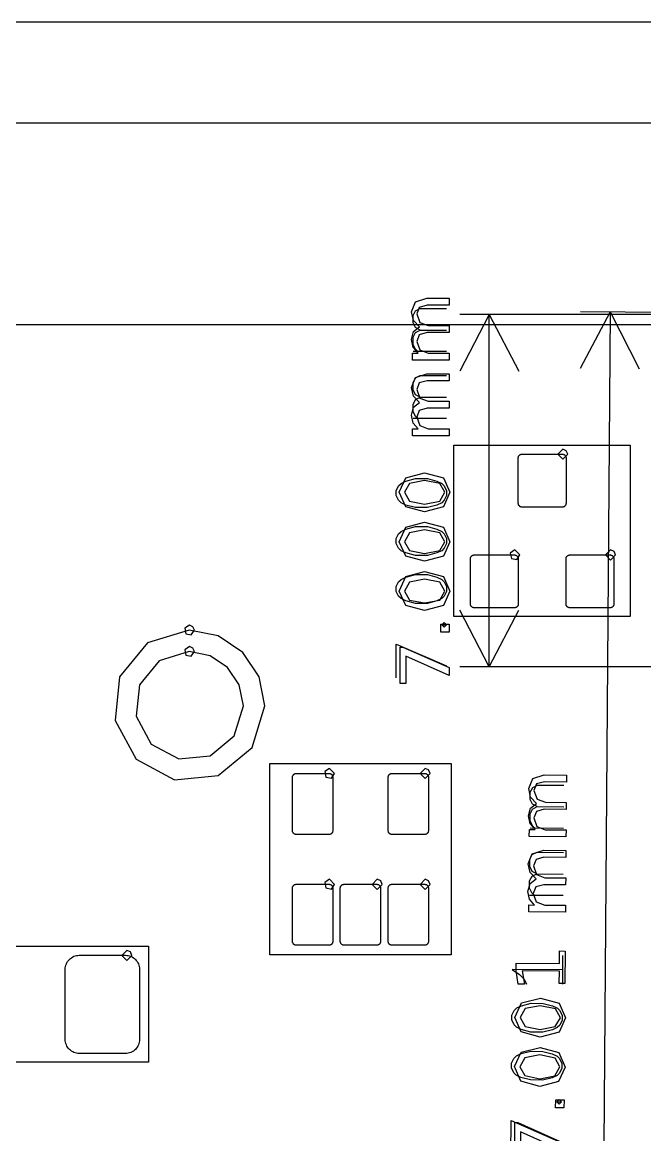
# Model space of a CAD drawing. Extents: x 114 to 258, y 8 to 198.
# Drawn here: x 150.02 to 162.39, y 171.72 to 193.81 of the extents above; entities that cross this region are included whole.
import ezdxf

# ---------------------------------------------------------------- set-up
doc = ezdxf.new("R2010")
doc.units = 0

msp = doc.modelspace()

# ---------------------------------------------------------------- linework, layer by layer
at = {"layer": 'Layer 1', "color": 7}
for points in [[(168.04894, 193.80942), (114.54892, 193.80942)], [(113.54816, 191.81044), (256.54762, 191.81044)], [(157.910757, 187.761508), (157.791616, 187.885747), (157.753204, 188.055922), (157.833282, 188.259226), (158.059845, 188.330757), (158.499948, 188.330757), (158.499948, 188.191456), (158.063751, 188.191456), (157.908151, 188.148538), (157.857371, 188.01752), (157.91922, 187.847347), (158.087841, 187.784848), (158.499948, 187.784848), (158.499948, 187.645549), (158.063751, 187.645549), (157.908151, 187.602628), (157.857371, 187.470104), (157.91987, 187.301438), (158.087841, 187.238941), (158.499948, 187.238941), (158.499948, 187.09964), (157.770782, 187.09964), (157.770782, 187.238941), (157.884064, 187.238941), (157.785105, 187.352639), (157.753204, 187.510012), (157.793569, 187.665879), (157.910757, 187.761508), (157.910757, 187.761508)], [(157.92704, 187.69818), (157.83306, 187.74644), (157.7848, 187.84042), (157.7848, 187.9852), (157.83306, 188.07918), (157.92704, 188.12744), (158.45028, 188.12744)], [(168.9989, 188.00806), (158.7119, 188.00806)], [(159.29864, 188.00806), (158.7119, 186.88284)], [(159.29864, 181.00782), (159.29864, 188.00806)], [(159.29864, 188.00806), (159.88538, 186.88284)], [(161.69894, 188.05632), (161.10458, 186.93364)], [(168.1988, 188.00806), (161.1122, 188.0614)], [(161.69894, 188.05632), (161.49828, 161.05612)], [(161.69894, 188.05632), (162.27806, 186.92602)], [(136.54786, 187.80994), (237.54842, 187.80994)], [(157.87878, 187.26892), (157.83306, 187.31718), (157.7848, 187.4137), (157.7848, 187.55594), (157.83306, 187.64992), (157.92704, 187.69818), (158.45028, 187.69818)], [(158.45028, 187.26892), (157.7848, 187.26892)], [(157.910757, 186.259316), (157.791616, 186.383558), (157.753204, 186.55373), (157.833282, 186.757034), (158.059845, 186.828568), (158.499948, 186.828568), (158.499948, 186.689267), (158.063751, 186.689267), (157.908151, 186.646346), (157.857371, 186.515328), (157.91922, 186.345156), (158.087841, 186.282659), (158.499948, 186.282659), (158.499948, 186.143358), (158.063751, 186.143358), (157.908151, 186.100437), (157.857371, 185.967912), (157.91987, 185.799246), (158.087841, 185.736749), (158.499948, 185.736749), (158.499948, 185.597448), (157.770782, 185.597448), (157.770782, 185.736749), (157.884064, 185.736749), (157.785105, 185.85045), (157.753204, 186.007821), (157.793569, 186.163688), (157.910757, 186.259316), (157.910757, 186.259316)], [(157.92704, 186.36468), (157.83306, 186.41294), (157.7848, 186.50946), (157.7848, 186.6517), (157.83306, 186.74568), (157.92704, 186.79394), (158.45028, 186.79394)], [(157.87878, 185.93796), (157.83306, 185.98368), (157.7848, 186.0802), (157.7848, 186.22244), (157.83306, 186.31896), (157.92704, 186.36468), (158.45028, 186.36468)], [(158.45028, 185.93796), (157.7848, 185.93796)], [(158.5976, 182.00858), (158.5976, 185.40964)], [(158.5976, 185.40964), (162.09772, 185.40964)], [(162.09772, 185.40964), (162.09772, 182.00858)], [(159.87522, 185.1658), (159.87776, 185.17342)], [(159.87522, 185.15818), (159.87522, 185.1658)], [(159.87522, 184.25648), (159.87522, 185.15818)], [(159.87776, 185.1785), (159.8803, 185.18612)], [(159.87776, 185.17342), (159.87776, 185.1785)], [(159.8803, 185.18612), (159.88284, 185.19374)], [(159.88284, 185.19374), (159.88792, 185.19882)], [(159.88792, 185.19882), (159.893, 185.2039)], [(159.893, 185.2039), (159.89808, 185.21152)], [(159.89808, 185.21152), (159.90316, 185.2166)], [(159.90316, 185.2166), (159.90824, 185.21914)], [(159.90824, 185.21914), (159.91586, 185.22422)], [(159.91586, 185.22422), (159.92094, 185.22676)], [(159.92094, 185.22676), (159.92856, 185.2293)], [(159.92856, 185.2293), (159.93618, 185.23184)], [(159.93618, 185.23184), (159.9438, 185.23184)], [(159.9438, 185.23184), (159.94888, 185.23184)], [(159.94888, 185.23184), (160.74898, 185.23184)], [(160.758632, 185.330875), (160.658632, 185.230875), (160.758632, 185.130875), (160.858632, 185.230875), (160.829343, 185.301586), (160.758632, 185.330875), (160.758632, 185.330875)], [(160.74898, 185.23184), (160.7566, 185.23184)], [(160.7566, 185.23184), (160.76422, 185.23184)], [(160.76422, 185.23184), (160.77184, 185.2293)], [(160.77184, 185.2293), (160.77946, 185.22676)], [(160.77946, 185.22676), (160.78454, 185.22422)], [(160.78454, 185.22422), (160.79216, 185.21914)], [(160.79216, 185.21914), (160.79724, 185.2166)], [(160.79724, 185.2166), (160.80232, 185.21152)], [(160.80232, 185.21152), (160.8074, 185.2039)], [(160.8074, 185.2039), (160.81248, 185.19882)], [(160.81248, 185.19882), (160.81502, 185.19374)], [(160.81502, 185.19374), (160.8201, 185.18612)], [(160.8201, 185.18612), (160.82264, 185.1785)], [(160.82264, 185.1785), (160.82264, 185.17342)], [(160.82264, 185.17342), (160.82518, 185.1658)], [(160.82518, 185.1658), (160.82518, 185.15818)], [(160.82518, 185.15818), (160.82518, 184.25648)], [(157.45206, 184.41396), (157.45206, 184.50794), (157.49778, 184.60446), (157.54604, 184.65018), (157.64256, 184.69844), (157.83306, 184.7467), (158.06928, 184.7467), (158.25978, 184.69844), (158.3563, 184.65018), (158.40456, 184.60446), (158.45028, 184.50794), (158.45028, 184.41396), (158.40456, 184.31744), (158.3563, 184.26918), (158.25978, 184.22346), (158.06928, 184.1752), (157.83306, 184.1752), (157.64256, 184.22346), (157.54604, 184.26918), (157.49778, 184.31744), (157.45206, 184.41396)], [(157.510366, 184.476264), (157.639923, 184.764656), (158.014922, 184.8648), (158.389923, 184.764656), (158.518828, 184.476264), (158.389923, 184.187121), (158.014922, 184.087728), (157.639923, 184.187121), (157.510366, 184.476264), (157.510366, 184.476264)], [(157.614532, 184.476264), (157.714793, 184.299315), (158.014922, 184.240583), (158.315054, 184.299315), (158.414662, 184.476264), (158.315054, 184.653213), (158.014922, 184.7127), (157.714793, 184.653213), (157.614532, 184.476264), (157.614532, 184.476264)], [(159.87522, 184.2514), (159.87522, 184.25648)], [(159.87776, 184.24378), (159.87522, 184.2514)], [(159.87776, 184.23616), (159.87776, 184.24378)], [(160.82518, 184.2514), (160.82264, 184.24378)], [(160.82264, 184.24378), (160.82264, 184.23616)], [(160.82518, 184.25648), (160.82518, 184.2514)], [(159.8803, 184.22854), (159.87776, 184.23616)], [(159.88284, 184.22092), (159.8803, 184.22854)], [(159.88792, 184.21584), (159.88284, 184.22092)], [(159.893, 184.21076), (159.88792, 184.21584)], [(159.89808, 184.20568), (159.893, 184.21076)], [(159.90316, 184.2006), (159.89808, 184.20568)], [(159.90824, 184.19552), (159.90316, 184.2006)], [(159.91586, 184.19044), (159.90824, 184.19552)], [(159.92094, 184.1879), (159.91586, 184.19044)], [(159.92856, 184.18536), (159.92094, 184.1879)], [(159.93618, 184.18282), (159.92856, 184.18536)], [(159.9438, 184.18282), (159.93618, 184.18282)], [(159.94888, 184.18282), (159.9438, 184.18282)], [(160.74898, 184.18282), (159.94888, 184.18282)], [(160.7566, 184.18282), (160.74898, 184.18282)], [(160.76422, 184.18282), (160.7566, 184.18282)], [(160.77184, 184.18536), (160.76422, 184.18282)], [(160.77946, 184.1879), (160.77184, 184.18536)], [(160.78454, 184.19044), (160.77946, 184.1879)], [(160.79216, 184.19552), (160.78454, 184.19044)], [(160.79724, 184.2006), (160.79216, 184.19552)], [(160.80232, 184.20568), (160.79724, 184.2006)], [(160.8074, 184.21076), (160.80232, 184.20568)], [(160.81248, 184.21584), (160.8074, 184.21076)], [(160.81502, 184.22092), (160.81248, 184.21584)], [(160.8201, 184.22854), (160.81502, 184.22092)], [(160.82264, 184.23616), (160.8201, 184.22854)], [(157.510366, 183.495133), (157.639923, 183.783525), (158.014922, 183.88367), (158.389923, 183.783525), (158.518828, 183.495133), (158.389923, 183.20599), (158.014922, 183.106597), (157.639923, 183.20599), (157.510366, 183.495133), (157.510366, 183.495133)], [(157.45206, 183.46146), (157.45206, 183.55544), (157.49778, 183.65196), (157.54604, 183.69768), (157.64256, 183.74594), (157.83306, 183.7942), (158.06928, 183.7942), (158.25978, 183.74594), (158.3563, 183.69768), (158.40456, 183.65196), (158.45028, 183.55544), (158.45028, 183.46146), (158.40456, 183.36494), (158.3563, 183.31668), (158.25978, 183.27096), (158.06928, 183.2227), (157.83306, 183.2227), (157.64256, 183.27096), (157.54604, 183.31668), (157.49778, 183.36494), (157.45206, 183.46146)], [(157.614532, 183.495133), (157.714793, 183.318184), (158.014922, 183.259452), (158.315054, 183.318184), (158.414662, 183.495133), (158.315054, 183.672083), (158.014922, 183.731569), (157.714793, 183.672083), (157.614532, 183.495133), (157.614532, 183.495133)], [(158.92526, 183.16428), (158.9278, 183.1719)], [(158.92526, 183.15666), (158.92526, 183.16428)], [(158.92526, 182.2575), (158.92526, 183.15666)], [(158.9278, 183.17952), (158.93034, 183.18714)], [(158.9278, 183.1719), (158.9278, 183.17952)], [(158.93034, 183.18714), (158.93288, 183.19222)], [(158.93288, 183.19222), (158.93796, 183.19984)], [(158.93796, 183.19984), (158.94304, 183.20492)], [(158.94304, 183.20492), (158.94812, 183.21)], [(158.94812, 183.21), (158.9532, 183.21508)], [(158.9532, 183.21508), (158.95828, 183.22016)], [(158.95828, 183.22016), (158.9659, 183.2227)], [(158.9659, 183.2227), (158.97098, 183.22778)], [(158.97098, 183.22778), (158.9786, 183.23032)], [(158.9786, 183.23032), (158.98622, 183.23032)], [(158.98622, 183.23032), (158.99384, 183.23286)], [(158.99384, 183.23286), (158.99892, 183.23286)], [(158.99892, 183.23286), (159.79902, 183.23286)], [(159.808672, 183.330828), (159.716284, 183.269096), (159.737961, 183.160117), (159.84694, 183.13844), (159.908672, 183.230828), (159.808672, 183.330828), (159.808672, 183.330828)], [(159.79902, 183.23286), (159.80664, 183.23286)], [(159.80664, 183.23286), (159.81426, 183.23032)], [(159.81426, 183.23032), (159.82188, 183.23032)], [(159.82188, 183.23032), (159.8295, 183.22778)], [(159.8295, 183.22778), (159.83458, 183.2227)], [(159.83458, 183.2227), (159.8422, 183.22016)], [(159.8422, 183.22016), (159.84728, 183.21508)], [(159.84728, 183.21508), (159.85236, 183.21)], [(159.85236, 183.21), (159.85744, 183.20492)], [(159.85744, 183.20492), (159.86252, 183.19984)], [(159.86252, 183.19984), (159.86506, 183.19222)], [(159.86506, 183.19222), (159.87014, 183.18714)], [(159.87014, 183.18714), (159.87268, 183.17952)], [(159.87268, 183.17952), (159.87268, 183.1719)], [(159.87268, 183.1719), (159.87522, 183.16428)], [(159.87522, 183.16428), (159.87522, 183.15666)], [(159.87522, 183.15666), (159.87522, 182.2575)], [(160.82518, 183.16428), (160.82772, 183.1719)], [(160.82518, 183.15666), (160.82518, 183.16428)], [(160.82518, 182.2575), (160.82518, 183.15666)], [(160.82772, 183.17952), (160.83026, 183.18714)], [(160.82772, 183.1719), (160.82772, 183.17952)], [(160.83026, 183.18714), (160.8328, 183.19222)], [(160.8328, 183.19222), (160.83788, 183.19984)], [(160.83788, 183.19984), (160.84296, 183.20492)], [(160.84296, 183.20492), (160.84804, 183.21)], [(160.84804, 183.21), (160.85312, 183.21508)], [(160.85312, 183.21508), (160.8582, 183.22016)], [(160.8582, 183.22016), (160.86582, 183.2227)], [(160.86582, 183.2227), (160.8709, 183.22778)], [(160.8709, 183.22778), (160.87852, 183.23032)], [(160.87852, 183.23032), (160.88614, 183.23032)], [(160.88614, 183.23032), (160.89376, 183.23286)], [(160.89376, 183.23286), (160.90138, 183.23286)], [(160.90138, 183.23286), (161.69894, 183.23286)], [(161.708592, 183.330828), (161.608592, 183.230828), (161.708592, 183.130828), (161.808592, 183.230828), (161.779303, 183.301539), (161.708592, 183.330828), (161.708592, 183.330828)], [(161.69894, 183.23286), (161.70656, 183.23286)], [(161.70656, 183.23286), (161.71418, 183.23032)], [(161.71418, 183.23032), (161.7218, 183.23032)], [(161.7218, 183.23032), (161.72942, 183.22778)], [(161.72942, 183.22778), (161.7345, 183.2227)], [(161.7345, 183.2227), (161.74212, 183.22016)], [(161.74212, 183.22016), (161.7472, 183.21508)], [(161.7472, 183.21508), (161.75228, 183.21)], [(161.75228, 183.21), (161.75736, 183.20492)], [(161.75736, 183.20492), (161.76244, 183.19984)], [(161.76244, 183.19984), (161.76752, 183.19222)], [(161.76752, 183.19222), (161.77006, 183.18714)], [(161.77006, 183.18714), (161.7726, 183.17952)], [(161.7726, 183.17952), (161.7726, 183.1719)], [(161.7726, 183.1719), (161.77514, 183.16428)], [(161.77514, 183.16428), (161.77514, 183.15666)], [(161.77514, 183.15666), (161.77514, 182.2575)], [(157.45206, 182.50896), (157.45206, 182.60294), (157.49778, 182.69946), (157.54604, 182.74518), (157.64256, 182.79344), (157.83306, 182.8417), (158.06928, 182.8417), (158.25978, 182.79344), (158.3563, 182.74518), (158.40456, 182.69946), (158.45028, 182.60294), (158.45028, 182.50896), (158.40456, 182.41244), (158.3563, 182.36418), (158.25978, 182.31846), (158.06928, 182.2702), (157.83306, 182.2702), (157.64256, 182.31846), (157.54604, 182.36418), (157.49778, 182.41244), (157.45206, 182.50896)], [(157.510366, 182.514003), (157.639923, 182.802394), (158.014922, 182.902541), (158.389923, 182.802394), (158.518828, 182.514003), (158.389923, 182.224859), (158.014922, 182.125466), (157.639923, 182.224859), (157.510366, 182.514003), (157.510366, 182.514003)], [(157.614532, 182.514003), (157.714793, 182.337053), (158.014922, 182.278321), (158.315054, 182.337053), (158.414662, 182.514003), (158.315054, 182.690954), (158.014922, 182.750438), (157.714793, 182.690954), (157.614532, 182.514003), (157.614532, 182.514003)], [(158.92526, 182.24988), (158.92526, 182.2575)], [(158.9278, 182.24226), (158.92526, 182.24988)], [(159.87522, 182.24988), (159.87268, 182.24226)], [(159.87522, 182.2575), (159.87522, 182.24988)], [(160.82518, 182.24988), (160.82518, 182.2575)], [(160.82772, 182.24226), (160.82518, 182.24988)], [(161.77514, 182.24988), (161.7726, 182.24226)], [(161.77514, 182.2575), (161.77514, 182.24988)], [(159.29864, 181.00782), (158.7119, 182.13558)], [(158.9278, 182.23464), (158.9278, 182.24226)], [(158.93034, 182.22956), (158.9278, 182.23464)], [(158.93288, 182.22194), (158.93034, 182.22956)], [(158.93796, 182.21686), (158.93288, 182.22194)], [(158.94304, 182.20924), (158.93796, 182.21686)], [(158.94812, 182.20416), (158.94304, 182.20924)], [(158.9532, 182.19908), (158.94812, 182.20416)], [(158.95828, 182.194), (158.9532, 182.19908)], [(158.9659, 182.19146), (158.95828, 182.194)], [(158.97098, 182.18892), (158.9659, 182.19146)], [(158.9786, 182.18638), (158.97098, 182.18892)], [(158.98622, 182.18384), (158.9786, 182.18638)], [(158.99384, 182.18384), (158.98622, 182.18384)], [(158.99892, 182.1813), (158.99384, 182.18384)], [(159.79902, 182.1813), (158.99892, 182.1813)], [(159.29864, 181.00782), (159.88538, 182.13558)], [(159.80664, 182.18384), (159.79902, 182.1813)], [(159.81426, 182.18384), (159.80664, 182.18384)], [(159.82188, 182.18638), (159.81426, 182.18384)], [(159.8295, 182.18892), (159.82188, 182.18638)], [(159.83458, 182.19146), (159.8295, 182.18892)], [(159.8422, 182.194), (159.83458, 182.19146)], [(159.84728, 182.19908), (159.8422, 182.194)], [(159.85236, 182.20416), (159.84728, 182.19908)], [(159.85744, 182.20924), (159.85236, 182.20416)], [(159.86252, 182.21686), (159.85744, 182.20924)], [(159.86506, 182.22194), (159.86252, 182.21686)], [(159.87014, 182.22956), (159.86506, 182.22194)], [(159.87268, 182.23464), (159.87014, 182.22956)], [(159.87268, 182.24226), (159.87268, 182.23464)], [(160.82772, 182.23464), (160.82772, 182.24226)], [(160.83026, 182.22956), (160.82772, 182.23464)], [(160.8328, 182.22194), (160.83026, 182.22956)], [(160.83788, 182.21686), (160.8328, 182.22194)], [(160.84296, 182.20924), (160.83788, 182.21686)], [(160.84804, 182.20416), (160.84296, 182.20924)], [(160.85312, 182.19908), (160.84804, 182.20416)], [(160.8582, 182.194), (160.85312, 182.19908)], [(160.86582, 182.19146), (160.8582, 182.194)], [(160.8709, 182.18892), (160.86582, 182.19146)], [(160.87852, 182.18638), (160.8709, 182.18892)], [(160.88614, 182.18384), (160.87852, 182.18638)], [(160.89376, 182.18384), (160.88614, 182.18384)], [(160.90138, 182.1813), (160.89376, 182.18384)], [(161.69894, 182.1813), (160.90138, 182.1813)], [(161.70656, 182.18384), (161.69894, 182.1813)], [(161.71418, 182.18384), (161.70656, 182.18384)], [(161.7218, 182.18638), (161.71418, 182.18384)], [(161.72942, 182.18892), (161.7218, 182.18638)], [(161.7345, 182.19146), (161.72942, 182.18892)], [(161.74212, 182.194), (161.7345, 182.19146)], [(161.7472, 182.19908), (161.74212, 182.194)], [(161.75228, 182.20416), (161.7472, 182.19908)], [(161.75736, 182.20924), (161.75228, 182.20416)], [(161.76244, 182.21686), (161.75736, 182.20924)], [(161.76752, 182.22194), (161.76244, 182.21686)], [(161.77006, 182.22956), (161.76752, 182.22194)], [(161.7726, 182.23464), (161.77006, 182.22956)], [(161.7726, 182.24226), (161.7726, 182.23464)], [(153.341324, 181.836292), (153.248936, 181.77456), (153.270613, 181.665581), (153.379592, 181.643904), (153.441324, 181.736292), (153.412035, 181.807003), (153.341324, 181.836292), (153.341324, 181.836292)], [(158.334584, 181.698528), (158.334584, 181.857407), (158.499948, 181.857407), (158.499948, 181.698528), (158.334584, 181.698528)], [(158.3563, 181.84094), (158.40456, 181.8892), (158.45028, 181.84094), (158.40456, 181.79522), (158.3563, 181.84094), (158.45028, 181.84094)], [(162.09772, 182.00858), (158.5976, 182.00858)], [(153.3398, 181.7368), (152.50668, 181.48534)], [(153.91384, 181.6225), (153.3398, 181.7368)], [(154.40152, 181.29738), (153.91384, 181.6225)], [(152.50668, 181.48534), (151.9555, 180.81224)], [(153.341324, 181.41135), (153.248936, 181.349618), (153.270613, 181.240639), (153.379592, 181.218962), (153.441324, 181.31135), (153.412035, 181.382061), (153.341324, 181.41135), (153.341324, 181.41135)], [(157.45206, 180.79446), (157.45206, 181.45994), (158.45028, 181.03322)], [(157.527944, 180.678997), (157.527944, 181.401856), (157.583934, 181.401856), (158.499948, 180.993741), (158.499948, 180.834862), (157.638621, 181.218882), (157.638621, 180.678997), (157.527944, 180.678997)], [(153.3398, 181.31262), (152.7429, 181.13228)], [(153.75128, 181.23134), (153.3398, 181.31262)], [(154.09926, 180.99766), (153.75128, 181.23134)], [(154.72664, 180.81224), (154.40152, 181.29738)], [(152.7429, 181.13228), (152.34666, 180.64968)], [(154.33294, 180.64968), (154.09926, 180.99766)], [(168.9989, 181.00782), (158.7119, 181.00782)], [(151.9555, 180.81224), (151.86914, 179.9461)], [(154.84094, 180.2382), (154.72664, 180.81224)], [(152.34666, 180.64968), (152.2857, 180.02738)], [(154.41422, 180.2382), (154.33294, 180.64968)], [(154.23388, 179.6413), (154.41422, 180.2382)], [(154.58694, 179.40508), (154.84094, 180.2382)], [(151.86914, 179.9461), (152.28062, 179.17648)], [(152.2857, 180.02738), (152.58034, 179.4762)], [(153.75128, 179.24506), (154.23388, 179.6413)], [(152.58034, 179.4762), (153.13152, 179.1841)], [(153.91384, 178.85136), (154.58694, 179.40508)], [(152.28062, 179.17648), (153.0477, 178.76754)], [(153.13152, 179.1841), (153.75128, 179.24506)], [(154.93746, 175.29028), (154.93746, 179.09012)], [(154.93746, 179.09012), (158.53918, 179.09012)], [(156.12364, 178.990984), (156.031252, 178.929252), (156.052929, 178.820273), (156.161908, 178.798596), (156.22364, 178.890984), (156.12364, 178.990984), (156.12364, 178.990984)], [(158.02356, 178.990984), (157.92356, 178.890984), (158.02356, 178.790984), (158.12356, 178.890984), (158.094271, 178.961695), (158.02356, 178.990984), (158.02356, 178.990984)], [(158.53918, 179.09012), (158.53918, 175.29028)], [(153.0477, 178.76754), (153.91384, 178.85136)], [(155.38958, 178.82596), (155.39212, 178.83104)], [(155.38958, 178.81834), (155.38958, 178.82596)], [(155.38958, 177.75662), (155.38958, 178.81834)], [(155.39212, 178.83866), (155.39466, 178.84628)], [(155.39212, 178.83104), (155.39212, 178.83866)], [(155.39466, 178.84628), (155.39974, 178.8539)], [(155.39974, 178.8539), (155.40228, 178.85898)], [(155.40228, 178.85898), (155.40736, 178.86406)], [(155.40736, 178.86406), (155.41244, 178.87168)], [(155.41244, 178.87168), (155.41752, 178.87676)], [(155.41752, 178.87676), (155.4226, 178.8793)], [(155.4226, 178.8793), (155.43022, 178.88438)], [(155.43022, 178.88438), (155.4353, 178.88692)], [(155.4353, 178.88692), (155.44292, 178.88946)], [(155.44292, 178.88946), (155.45054, 178.892)], [(155.45054, 178.892), (155.45816, 178.892)], [(155.45816, 178.892), (155.46578, 178.892)], [(155.46578, 178.892), (156.11602, 178.892)], [(156.11602, 178.892), (156.12364, 178.892)], [(156.12364, 178.892), (156.12872, 178.892)], [(156.12872, 178.892), (156.13634, 178.88946)], [(156.13634, 178.88946), (156.14396, 178.88692)], [(156.14396, 178.88692), (156.15158, 178.88438)], [(156.15158, 178.88438), (156.15666, 178.8793)], [(156.15666, 178.8793), (156.16174, 178.87676)], [(156.16174, 178.87676), (156.16936, 178.87168)], [(156.16936, 178.87168), (156.1719, 178.86406)], [(156.1719, 178.86406), (156.17698, 178.85898)], [(156.17698, 178.85898), (156.18206, 178.8539)], [(156.18206, 178.8539), (156.1846, 178.84628)], [(156.1846, 178.84628), (156.18714, 178.83866)], [(156.18714, 178.83866), (156.18968, 178.83104)], [(156.18968, 178.83104), (156.18968, 178.82596)], [(156.18968, 178.82596), (156.18968, 178.81834)], [(156.18968, 178.81834), (156.18968, 177.75662)], [(157.2895, 178.82596), (157.29204, 178.83104)], [(157.2895, 178.81834), (157.2895, 178.82596)], [(157.2895, 177.75662), (157.2895, 178.81834)], [(157.29204, 178.83104), (157.29458, 178.83866)], [(157.29458, 178.84628), (157.29966, 178.8539)], [(157.29458, 178.83866), (157.29458, 178.84628)], [(157.29966, 178.8539), (157.3022, 178.85898)], [(157.3022, 178.85898), (157.30728, 178.86406)], [(157.30728, 178.86406), (157.31236, 178.87168)], [(157.31236, 178.87168), (157.31744, 178.87676)], [(157.31744, 178.87676), (157.32252, 178.8793)], [(157.32252, 178.8793), (157.33014, 178.88438)], [(157.33014, 178.88438), (157.33522, 178.88692)], [(157.33522, 178.88692), (157.34284, 178.88946)], [(157.34284, 178.88946), (157.35046, 178.892)], [(157.35046, 178.892), (157.35808, 178.892)], [(157.35808, 178.892), (157.3657, 178.892)], [(157.3657, 178.892), (158.01594, 178.892)], [(158.01594, 178.892), (158.02356, 178.892)], [(158.02356, 178.892), (158.02864, 178.892)], [(158.02864, 178.892), (158.03626, 178.88946)], [(158.03626, 178.88946), (158.04388, 178.88692)], [(158.04388, 178.88692), (158.0515, 178.88438)], [(158.0515, 178.88438), (158.05658, 178.8793)], [(158.05658, 178.8793), (158.06166, 178.87676)], [(158.06166, 178.87676), (158.06928, 178.87168)], [(158.06928, 178.87168), (158.07436, 178.86406)], [(158.07436, 178.86406), (158.0769, 178.85898)], [(158.0769, 178.85898), (158.08198, 178.8539)], [(158.08198, 178.8539), (158.08452, 178.84628)], [(158.08452, 178.84628), (158.08706, 178.83866)], [(158.08706, 178.83866), (158.0896, 178.83104)], [(158.0896, 178.83104), (158.0896, 178.82596)], [(158.0896, 178.82596), (158.0896, 178.81834)], [(158.0896, 178.81834), (158.0896, 177.75662)], [(160.23912, 178.29846), (160.120899, 178.42318), (160.083744, 178.593081), (160.165321, 178.795131), (160.392406, 178.864751), (160.832497, 178.861491), (160.831469, 178.722646), (160.395284, 178.725877), (160.239371, 178.684249), (160.187625, 178.554032), (160.248216, 178.383958), (160.416368, 178.320415), (160.828467, 178.317362), (160.827438, 178.178514), (160.391254, 178.181745), (160.235341, 178.140118), (160.183584, 178.008402), (160.244836, 177.839821), (160.412338, 177.776285), (160.824436, 177.773233), (160.823408, 177.634385), (160.094262, 177.639786), (160.095291, 177.778634), (160.208569, 177.777795), (160.110453, 177.891857), (160.079713, 178.048952), (160.121229, 178.204012), (160.23912, 178.29846), (160.23912, 178.29846)], [(160.25368, 178.23414), (160.1597, 178.2824), (160.11398, 178.37638), (160.11398, 178.52116), (160.16224, 178.61514), (160.25876, 178.66086), (160.782, 178.65832)], [(160.20288, 177.80488), (160.15716, 177.85314), (160.1089, 177.94966), (160.11144, 178.0919), (160.1597, 178.18588), (160.25368, 178.23414), (160.77946, 178.22906)], [(155.38958, 177.749), (155.38958, 177.75662)], [(155.39212, 177.74392), (155.38958, 177.749)], [(155.39212, 177.7363), (155.39212, 177.74392)], [(155.39466, 177.72868), (155.39212, 177.7363)], [(155.39974, 177.72106), (155.39466, 177.72868)], [(155.40228, 177.71598), (155.39974, 177.72106)], [(155.40736, 177.7109), (155.40228, 177.71598)], [(155.41244, 177.70328), (155.40736, 177.7109)], [(155.41752, 177.70074), (155.41244, 177.70328)], [(155.4226, 177.69566), (155.41752, 177.70074)], [(155.43022, 177.69058), (155.4226, 177.69566)], [(155.4353, 177.68804), (155.43022, 177.69058)], [(155.44292, 177.6855), (155.4353, 177.68804)], [(155.45054, 177.68296), (155.44292, 177.6855)], [(155.45816, 177.68296), (155.45054, 177.68296)], [(155.46578, 177.68296), (155.45816, 177.68296)], [(156.11602, 177.68296), (155.46578, 177.68296)], [(156.12364, 177.68296), (156.11602, 177.68296)], [(156.12872, 177.68296), (156.12364, 177.68296)], [(156.13634, 177.6855), (156.12872, 177.68296)], [(156.14396, 177.68804), (156.13634, 177.6855)], [(156.15158, 177.69058), (156.14396, 177.68804)], [(156.15666, 177.69566), (156.15158, 177.69058)], [(156.16174, 177.70074), (156.15666, 177.69566)], [(156.16936, 177.70328), (156.16174, 177.70074)], [(156.1719, 177.7109), (156.16936, 177.70328)], [(156.17698, 177.71598), (156.1719, 177.7109)], [(156.18206, 177.72106), (156.17698, 177.71598)], [(156.1846, 177.72868), (156.18206, 177.72106)], [(156.18714, 177.7363), (156.1846, 177.72868)], [(156.18968, 177.74392), (156.18714, 177.7363)], [(156.18968, 177.75662), (156.18968, 177.749)], [(156.18968, 177.749), (156.18968, 177.74392)], [(157.2895, 177.749), (157.2895, 177.75662)], [(157.29204, 177.74392), (157.2895, 177.749)], [(157.29458, 177.7363), (157.29204, 177.74392)], [(157.29458, 177.72868), (157.29458, 177.7363)], [(157.29966, 177.72106), (157.29458, 177.72868)], [(157.3022, 177.71598), (157.29966, 177.72106)], [(157.30728, 177.7109), (157.3022, 177.71598)], [(157.31236, 177.70328), (157.30728, 177.7109)], [(157.31744, 177.70074), (157.31236, 177.70328)], [(157.32252, 177.69566), (157.31744, 177.70074)], [(157.33014, 177.69058), (157.32252, 177.69566)], [(157.33522, 177.68804), (157.33014, 177.69058)], [(157.34284, 177.6855), (157.33522, 177.68804)], [(157.35046, 177.68296), (157.34284, 177.6855)], [(157.35808, 177.68296), (157.35046, 177.68296)], [(157.3657, 177.68296), (157.35808, 177.68296)], [(158.01594, 177.68296), (157.3657, 177.68296)], [(158.02356, 177.68296), (158.01594, 177.68296)], [(158.02864, 177.68296), (158.02356, 177.68296)], [(158.03626, 177.6855), (158.02864, 177.68296)], [(158.04388, 177.68804), (158.03626, 177.6855)], [(158.0515, 177.69058), (158.04388, 177.68804)], [(158.05658, 177.69566), (158.0515, 177.69058)], [(158.06166, 177.70074), (158.05658, 177.69566)], [(158.06928, 177.70328), (158.06166, 177.70074)], [(158.07436, 177.7109), (158.06928, 177.70328)], [(158.0769, 177.71598), (158.07436, 177.7109)], [(158.08198, 177.72106), (158.0769, 177.71598)], [(158.08452, 177.72868), (158.08198, 177.72106)], [(158.08706, 177.7363), (158.08452, 177.72868)], [(158.0896, 177.74392), (158.08706, 177.7363)], [(158.0896, 177.75662), (158.0896, 177.749)], [(158.0896, 177.749), (158.0896, 177.74392)], [(160.77438, 177.7998), (160.1089, 177.80488)], [(160.228029, 176.801164), (160.109808, 176.925883), (160.072653, 177.095787), (160.15423, 177.297835), (160.381315, 177.367457), (160.821406, 177.364197), (160.820378, 177.22535), (160.384193, 177.22858), (160.22828, 177.186953), (160.176534, 177.056739), (160.237125, 176.886661), (160.405277, 176.823121), (160.817376, 176.820068), (160.816347, 176.68122), (160.380163, 176.684451), (160.22425, 176.642824), (160.172493, 176.511108), (160.233745, 176.342527), (160.401247, 176.278989), (160.813345, 176.275936), (160.812317, 176.137091), (160.083171, 176.142492), (160.0842, 176.281337), (160.197478, 176.280498), (160.099362, 176.39456), (160.068622, 176.551658), (160.110138, 176.706716), (160.228029, 176.801164), (160.228029, 176.801164)], [(160.24606, 176.90064), (160.14954, 176.9489), (160.10382, 177.04288), (160.10382, 177.18766), (160.15208, 177.28164), (160.2486, 177.32736), (160.77184, 177.32482)], [(156.12364, 176.790836), (156.031252, 176.729104), (156.052929, 176.620125), (156.161908, 176.598448), (156.22364, 176.690836), (156.12364, 176.790836), (156.12364, 176.790836)], [(157.0736, 176.790836), (156.9736, 176.690836), (157.0736, 176.590836), (157.1736, 176.690836), (157.144311, 176.761547), (157.0736, 176.790836), (157.0736, 176.790836)], [(158.02356, 176.790836), (157.92356, 176.690836), (158.02356, 176.590836), (158.12356, 176.690836), (158.094271, 176.761547), (158.02356, 176.790836), (158.02356, 176.790836)], [(160.19526, 176.47138), (160.147, 176.51964), (160.10128, 176.61616), (160.10128, 176.7584), (160.14954, 176.85238), (160.24606, 176.90064), (160.7693, 176.89556)], [(155.38958, 176.62378), (155.39212, 176.6314)], [(155.38958, 176.6187), (155.38958, 176.62378)], [(155.38958, 175.55698), (155.38958, 176.6187)], [(155.39212, 176.63902), (155.39466, 176.64664)], [(155.39212, 176.6314), (155.39212, 176.63902)], [(155.39466, 176.64664), (155.39974, 176.65172)], [(155.39974, 176.65172), (155.40228, 176.65934)], [(155.40228, 176.65934), (155.40736, 176.66442)], [(155.40736, 176.66442), (155.41244, 176.6695)], [(155.41244, 176.6695), (155.41752, 176.67458)], [(155.41752, 176.67458), (155.4226, 176.67966)], [(155.4226, 176.67966), (155.43022, 176.68474)], [(155.43022, 176.68474), (155.4353, 176.68728)], [(155.4353, 176.68728), (155.44292, 176.68982)], [(155.44292, 176.68982), (155.45054, 176.68982)], [(155.45054, 176.68982), (155.45816, 176.69236)], [(155.45816, 176.69236), (155.46578, 176.69236)], [(155.46578, 176.69236), (156.11602, 176.69236)], [(156.11602, 176.69236), (156.12364, 176.69236)], [(156.12364, 176.69236), (156.12872, 176.68982)], [(156.12872, 176.68982), (156.13634, 176.68982)], [(156.13634, 176.68982), (156.14396, 176.68728)], [(156.14396, 176.68728), (156.15158, 176.68474)], [(156.15158, 176.68474), (156.15666, 176.67966)], [(156.15666, 176.67966), (156.16174, 176.67458)], [(156.16174, 176.67458), (156.16936, 176.6695)], [(156.16936, 176.6695), (156.1719, 176.66442)], [(156.1719, 176.66442), (156.17698, 176.65934)], [(156.17698, 176.65934), (156.18206, 176.65172)], [(156.18206, 176.65172), (156.1846, 176.64664)], [(156.1846, 176.64664), (156.18714, 176.63902)], [(156.18714, 176.63902), (156.18968, 176.6314)], [(156.18968, 176.6314), (156.18968, 176.62378)], [(156.18968, 176.62378), (156.18968, 176.6187)], [(156.18968, 176.6187), (156.18968, 175.55698)], [(156.33954, 176.62378), (156.34208, 176.6314)], [(156.33954, 176.6187), (156.33954, 176.62378)], [(156.33954, 175.55698), (156.33954, 176.6187)], [(156.34208, 176.6314), (156.34462, 176.63902)], [(156.34462, 176.64664), (156.3497, 176.65172)], [(156.34462, 176.63902), (156.34462, 176.64664)], [(156.3497, 176.65172), (156.35224, 176.65934)], [(156.35224, 176.65934), (156.35732, 176.66442)], [(156.35732, 176.66442), (156.3624, 176.6695)], [(156.3624, 176.6695), (156.36748, 176.67458)], [(156.36748, 176.67458), (156.37256, 176.67966)], [(156.37256, 176.67966), (156.38018, 176.68474)], [(156.38018, 176.68474), (156.38526, 176.68728)], [(156.38526, 176.68728), (156.39288, 176.68982)], [(156.39288, 176.68982), (156.4005, 176.68982)], [(156.4005, 176.68982), (156.40812, 176.69236)], [(156.40812, 176.69236), (156.41574, 176.69236)], [(156.41574, 176.69236), (157.06598, 176.69236)], [(157.06598, 176.69236), (157.0736, 176.69236)], [(157.0736, 176.69236), (157.07868, 176.68982)], [(157.07868, 176.68982), (157.0863, 176.68982)], [(157.0863, 176.68982), (157.09392, 176.68728)], [(157.09392, 176.68728), (157.10154, 176.68474)], [(157.10154, 176.68474), (157.10662, 176.67966)], [(157.10662, 176.67966), (157.1117, 176.67458)], [(157.1117, 176.67458), (157.11932, 176.6695)], [(157.11932, 176.6695), (157.12186, 176.66442)], [(157.12186, 176.66442), (157.12694, 176.65934)], [(157.12694, 176.65934), (157.13202, 176.65172)], [(157.13202, 176.65172), (157.13456, 176.64664)], [(157.13456, 176.64664), (157.1371, 176.63902)], [(157.1371, 176.63902), (157.13964, 176.6314)], [(157.13964, 176.6314), (157.13964, 176.62378)], [(157.13964, 176.62378), (157.13964, 176.6187)], [(157.13964, 176.6187), (157.13964, 175.55698)], [(157.2895, 176.62378), (157.29204, 176.6314)], [(157.2895, 176.6187), (157.2895, 176.62378)], [(157.2895, 175.55698), (157.2895, 176.6187)], [(157.29204, 176.6314), (157.29458, 176.63902)], [(157.29458, 176.64664), (157.29966, 176.65172)], [(157.29458, 176.63902), (157.29458, 176.64664)], [(157.29966, 176.65172), (157.3022, 176.65934)], [(157.3022, 176.65934), (157.30728, 176.66442)], [(157.30728, 176.66442), (157.31236, 176.6695)], [(157.31236, 176.6695), (157.31744, 176.67458)], [(157.31744, 176.67458), (157.32252, 176.67966)], [(157.32252, 176.67966), (157.33014, 176.68474)], [(157.33014, 176.68474), (157.33522, 176.68728)], [(157.33522, 176.68728), (157.34284, 176.68982)], [(157.34284, 176.68982), (157.35046, 176.68982)], [(157.35046, 176.68982), (157.35808, 176.69236)], [(157.35808, 176.69236), (157.3657, 176.69236)], [(157.3657, 176.69236), (158.01594, 176.69236)], [(158.01594, 176.69236), (158.02356, 176.69236)], [(158.02356, 176.69236), (158.02864, 176.68982)], [(158.02864, 176.68982), (158.03626, 176.68982)], [(158.03626, 176.68982), (158.04388, 176.68728)], [(158.04388, 176.68728), (158.0515, 176.68474)], [(158.0515, 176.68474), (158.05658, 176.67966)], [(158.05658, 176.67966), (158.06166, 176.67458)], [(158.06166, 176.67458), (158.06928, 176.6695)], [(158.06928, 176.6695), (158.07436, 176.66442)], [(158.07436, 176.66442), (158.0769, 176.65934)], [(158.0769, 176.65934), (158.08198, 176.65172)], [(158.08198, 176.65172), (158.08452, 176.64664)], [(158.08452, 176.64664), (158.08706, 176.63902)], [(158.08706, 176.63902), (158.0896, 176.6314)], [(158.0896, 176.6314), (158.0896, 176.62378)], [(158.0896, 176.62378), (158.0896, 176.6187)], [(158.0896, 176.6187), (158.0896, 175.55698)], [(160.76676, 176.4663), (160.09874, 176.47138)], [(147.56892, 175.46046), (152.527, 175.46046)], [(152.527, 175.46046), (152.527, 173.15922)], [(155.38958, 175.54936), (155.38958, 175.55698)], [(155.39212, 175.54174), (155.38958, 175.54936)], [(155.39212, 175.53666), (155.39212, 175.54174)], [(155.39466, 175.52904), (155.39212, 175.53666)], [(155.39974, 175.52142), (155.39466, 175.52904)], [(155.40228, 175.51634), (155.39974, 175.52142)], [(155.40736, 175.50872), (155.40228, 175.51634)], [(155.41244, 175.50364), (155.40736, 175.50872)], [(155.41752, 175.49856), (155.41244, 175.50364)], [(155.4226, 175.49602), (155.41752, 175.49856)], [(155.43022, 175.49094), (155.4226, 175.49602)], [(155.4353, 175.4884), (155.43022, 175.49094)], [(155.44292, 175.48586), (155.4353, 175.4884)], [(155.45054, 175.48332), (155.44292, 175.48586)], [(155.45816, 175.48332), (155.45054, 175.48332)], [(155.46578, 175.48332), (155.45816, 175.48332)], [(156.11602, 175.48332), (155.46578, 175.48332)], [(156.12364, 175.48332), (156.11602, 175.48332)], [(156.12872, 175.48332), (156.12364, 175.48332)], [(156.13634, 175.48586), (156.12872, 175.48332)], [(156.14396, 175.4884), (156.13634, 175.48586)], [(156.15158, 175.49094), (156.14396, 175.4884)], [(156.15666, 175.49602), (156.15158, 175.49094)], [(156.16174, 175.49856), (156.15666, 175.49602)], [(156.16936, 175.50364), (156.16174, 175.49856)], [(156.1719, 175.50872), (156.16936, 175.50364)], [(156.17698, 175.51634), (156.1719, 175.50872)], [(156.18206, 175.52142), (156.17698, 175.51634)], [(156.1846, 175.52904), (156.18206, 175.52142)], [(156.18714, 175.53666), (156.1846, 175.52904)], [(156.18968, 175.54174), (156.18714, 175.53666)], [(156.18968, 175.55698), (156.18968, 175.54936)], [(156.18968, 175.54936), (156.18968, 175.54174)], [(156.33954, 175.54936), (156.33954, 175.55698)], [(156.34208, 175.54174), (156.33954, 175.54936)], [(156.34462, 175.53666), (156.34208, 175.54174)], [(156.34462, 175.52904), (156.34462, 175.53666)], [(156.3497, 175.52142), (156.34462, 175.52904)], [(156.35224, 175.51634), (156.3497, 175.52142)], [(156.35732, 175.50872), (156.35224, 175.51634)], [(156.3624, 175.50364), (156.35732, 175.50872)], [(156.36748, 175.49856), (156.3624, 175.50364)], [(156.37256, 175.49602), (156.36748, 175.49856)], [(156.38018, 175.49094), (156.37256, 175.49602)], [(156.38526, 175.4884), (156.38018, 175.49094)], [(156.39288, 175.48586), (156.38526, 175.4884)], [(156.4005, 175.48332), (156.39288, 175.48586)], [(156.40812, 175.48332), (156.4005, 175.48332)], [(156.41574, 175.48332), (156.40812, 175.48332)], [(157.06598, 175.48332), (156.41574, 175.48332)], [(157.0736, 175.48332), (157.06598, 175.48332)], [(157.07868, 175.48332), (157.0736, 175.48332)], [(157.0863, 175.48586), (157.07868, 175.48332)], [(157.09392, 175.4884), (157.0863, 175.48586)], [(157.10154, 175.49094), (157.09392, 175.4884)], [(157.10662, 175.49602), (157.10154, 175.49094)], [(157.1117, 175.49856), (157.10662, 175.49602)], [(157.11932, 175.50364), (157.1117, 175.49856)], [(157.12186, 175.50872), (157.11932, 175.50364)], [(157.12694, 175.51634), (157.12186, 175.50872)], [(157.13202, 175.52142), (157.12694, 175.51634)], [(157.13456, 175.52904), (157.13202, 175.52142)], [(157.1371, 175.53666), (157.13456, 175.52904)], [(157.13964, 175.54174), (157.1371, 175.53666)], [(157.13964, 175.55698), (157.13964, 175.54936)], [(157.13964, 175.54936), (157.13964, 175.54174)], [(157.2895, 175.54936), (157.2895, 175.55698)], [(157.29204, 175.54174), (157.2895, 175.54936)], [(157.29458, 175.53666), (157.29204, 175.54174)], [(157.29458, 175.52904), (157.29458, 175.53666)], [(157.29966, 175.52142), (157.29458, 175.52904)], [(157.3022, 175.51634), (157.29966, 175.52142)], [(157.30728, 175.50872), (157.3022, 175.51634)], [(157.31236, 175.50364), (157.30728, 175.50872)], [(157.31744, 175.49856), (157.31236, 175.50364)], [(157.32252, 175.49602), (157.31744, 175.49856)], [(157.33014, 175.49094), (157.32252, 175.49602)], [(157.33522, 175.4884), (157.33014, 175.49094)], [(157.34284, 175.48586), (157.33522, 175.4884)], [(157.35046, 175.48332), (157.34284, 175.48586)], [(157.35808, 175.48332), (157.35046, 175.48332)], [(157.3657, 175.48332), (157.35808, 175.48332)], [(158.01594, 175.48332), (157.3657, 175.48332)], [(158.02356, 175.48332), (158.01594, 175.48332)], [(158.02864, 175.48332), (158.02356, 175.48332)], [(158.03626, 175.48586), (158.02864, 175.48332)], [(158.04388, 175.4884), (158.03626, 175.48586)], [(158.0515, 175.49094), (158.04388, 175.4884)], [(158.05658, 175.49602), (158.0515, 175.49094)], [(158.06166, 175.49856), (158.05658, 175.49602)], [(158.06928, 175.50364), (158.06166, 175.49856)], [(158.07436, 175.50872), (158.06928, 175.50364)], [(158.0769, 175.51634), (158.07436, 175.50872)], [(158.08198, 175.52142), (158.0769, 175.51634)], [(158.08452, 175.52904), (158.08198, 175.52142)], [(158.08706, 175.53666), (158.08452, 175.52904)], [(158.0896, 175.54174), (158.08706, 175.53666)], [(158.0896, 175.55698), (158.0896, 175.54936)], [(158.0896, 175.54936), (158.0896, 175.54174)], [(150.92172, 175.1582), (150.9395, 175.18106)], [(150.9395, 175.18106), (150.95728, 175.20138)], [(150.95728, 175.20138), (150.9776, 175.21916)], [(150.9776, 175.21916), (150.99792, 175.2344)], [(150.99792, 175.2344), (151.02332, 175.24964)], [(151.02332, 175.24964), (151.04618, 175.26234)], [(151.04618, 175.26234), (151.07158, 175.26996)], [(151.07158, 175.26996), (151.09952, 175.27758)], [(151.09952, 175.27758), (151.12492, 175.28012)], [(151.12492, 175.28012), (151.15286, 175.28266)], [(151.15286, 175.28266), (152.07234, 175.28266)], [(152.10028, 175.379866), (152.00028, 175.279866), (152.10028, 175.179866), (152.20028, 175.279866), (152.170991, 175.350577), (152.10028, 175.379866), (152.10028, 175.379866)], [(152.07234, 175.28266), (152.10028, 175.28012)], [(152.10028, 175.28012), (152.12568, 175.27758)], [(152.12568, 175.27758), (152.15362, 175.26996)], [(152.15362, 175.26996), (152.17902, 175.26234)], [(152.17902, 175.26234), (152.20188, 175.24964)], [(152.20188, 175.24964), (152.22728, 175.2344)], [(152.22728, 175.2344), (152.2476, 175.21916)], [(152.2476, 175.21916), (152.26792, 175.20138)], [(152.26792, 175.20138), (152.2857, 175.18106)], [(152.2857, 175.18106), (152.30348, 175.1582)], [(158.53918, 175.29028), (154.93746, 175.29028)], [(160.691157, 174.722423), (160.692991, 174.970094), (159.951477, 174.975587), (159.996355, 174.705801), (159.876567, 174.706689), (159.831677, 174.974973), (159.8328, 175.126579), (160.694103, 175.120199), (160.695938, 175.367873), (160.806613, 175.367053), (160.801832, 174.721603), (160.691157, 174.722423)], [(160.7566, 175.27758), (160.75152, 174.70608)], [(150.876, 175.0312), (150.88108, 175.05914)], [(150.876, 175.00326), (150.876, 175.0312)], [(150.876, 173.61134), (150.876, 175.00326)], [(150.88108, 175.05914), (150.88616, 175.08454)], [(150.88616, 175.08454), (150.89632, 175.10994)], [(150.89632, 175.10994), (150.90902, 175.13534)], [(150.90902, 175.13534), (150.92172, 175.1582)], [(152.30348, 175.1582), (152.31618, 175.13534)], [(152.31618, 175.13534), (152.32888, 175.10994)], [(152.32888, 175.10994), (152.33904, 175.08454)], [(152.33904, 175.08454), (152.34412, 175.05914)], [(152.34412, 175.05914), (152.3492, 175.0312)], [(152.3492, 175.0312), (152.3492, 175.00326)], [(152.3492, 175.00326), (152.3492, 173.61134)], [(160.75406, 174.99056), (159.75584, 174.99818), (159.89808, 174.90166), (159.99206, 174.80768), (160.03778, 174.71116)], [(159.74822, 173.99742), (159.74822, 174.09394), (159.79648, 174.18792), (159.84474, 174.23618), (159.93872, 174.2819), (160.13176, 174.33016), (160.36798, 174.32762), (160.55848, 174.27936), (160.655, 174.2311), (160.70072, 174.18284), (160.74898, 174.08632), (160.74644, 173.99234), (160.69818, 173.89582), (160.64992, 173.8501), (160.55594, 173.80184), (160.36544, 173.75612), (160.12668, 173.75866), (159.93618, 173.80692), (159.8422, 173.85518), (159.79394, 173.90344), (159.74822, 173.99742)], [(159.807241, 174.048959), (159.938922, 174.335448), (160.314651, 174.432492), (160.688902, 174.329892), (160.815674, 174.041489), (160.684638, 173.754243), (160.308914, 173.65795), (159.934658, 173.759798), (159.807241, 174.048959), (159.807241, 174.048959)], [(159.911403, 174.048187), (160.010355, 173.871072), (160.310043, 173.810306), (160.610597, 173.866625), (160.711512, 174.04226), (160.61321, 174.219371), (160.313528, 174.280886), (160.012968, 174.223817), (159.911403, 174.048187), (159.911403, 174.048187)], [(150.876, 173.5834), (150.876, 173.61134)], [(150.88108, 173.55546), (150.876, 173.5834)], [(150.88616, 173.53006), (150.88108, 173.55546)], [(150.89632, 173.50466), (150.88616, 173.53006)], [(150.90902, 173.47926), (150.89632, 173.50466)], [(150.92172, 173.4564), (150.90902, 173.47926)], [(150.9395, 173.43354), (150.92172, 173.4564)], [(150.95728, 173.41322), (150.9395, 173.43354)], [(150.9776, 173.39544), (150.95728, 173.41322)], [(152.26792, 173.41322), (152.2476, 173.39544)], [(152.2857, 173.43354), (152.26792, 173.41322)], [(152.30348, 173.4564), (152.2857, 173.43354)], [(152.31618, 173.47926), (152.30348, 173.4564)], [(152.32888, 173.50466), (152.31618, 173.47926)], [(152.33904, 173.53006), (152.32888, 173.50466)], [(152.34412, 173.55546), (152.33904, 173.53006)], [(152.3492, 173.5834), (152.34412, 173.55546)], [(152.3492, 173.61134), (152.3492, 173.5834)], [(159.799997, 173.071025), (159.931678, 173.357516), (160.307407, 173.454558), (160.681658, 173.351961), (160.80843, 173.063555), (160.677394, 172.776309), (160.30167, 172.680016), (159.927414, 172.781864), (159.799997, 173.071025), (159.799997, 173.071025)], [(150.99792, 173.3802), (150.9776, 173.39544)], [(151.02332, 173.36496), (150.99792, 173.3802)], [(151.04618, 173.3548), (151.02332, 173.36496)], [(151.07158, 173.34464), (151.04618, 173.3548)], [(151.09952, 173.33702), (151.07158, 173.34464)], [(151.12492, 173.33448), (151.09952, 173.33702)], [(151.15286, 173.33194), (151.12492, 173.33448)], [(152.07234, 173.33194), (151.15286, 173.33194)], [(152.10028, 173.33448), (152.07234, 173.33194)], [(152.12568, 173.33702), (152.10028, 173.33448)], [(152.15362, 173.34464), (152.12568, 173.33702)], [(152.17902, 173.3548), (152.15362, 173.34464)], [(152.20188, 173.36496), (152.17902, 173.3548)], [(152.22728, 173.3802), (152.20188, 173.36496)], [(152.2476, 173.39544), (152.22728, 173.3802)], [(159.7406, 173.04746), (159.7406, 173.14144), (159.78886, 173.23542), (159.83712, 173.28368), (159.93364, 173.3294), (160.12414, 173.37766), (160.3629, 173.37512), (160.55086, 173.32686), (160.64738, 173.2786), (160.6931, 173.23034), (160.74136, 173.13382), (160.74136, 173.03984), (160.6931, 172.94332), (160.64484, 172.8976), (160.54832, 172.84934), (160.35782, 172.80362), (160.11906, 172.80616), (159.92856, 172.85442), (159.83458, 172.90268), (159.78632, 172.95094), (159.7406, 173.04746)], [(159.904159, 173.070253), (160.003112, 172.893138), (160.302799, 172.832374), (160.603353, 172.888691), (160.704268, 173.064326), (160.605966, 173.241437), (160.306284, 173.302952), (160.005725, 173.245883), (159.904159, 173.070253), (159.904159, 173.070253)], [(152.527, 173.15922), (147.56892, 173.15922)], [(160.618171, 172.252104), (160.619344, 172.410463), (160.784703, 172.409238), (160.78353, 172.250879), (160.618171, 172.252104)], [(160.63976, 172.37182), (160.68802, 172.42008), (160.73628, 172.37182), (160.68802, 172.3261), (160.63976, 172.37182), (160.73628, 172.37182)], [(159.7279, 171.33296), (159.73298, 171.99844), (160.72866, 171.56156)], [(159.804025, 171.241868), (159.809362, 171.962372), (159.86535, 171.961958), (160.778327, 171.548388), (160.777154, 171.390028), (159.918686, 171.779173), (159.9147, 171.241048), (159.804025, 171.241868)]]:
    msp.add_lwpolyline(points, dxfattribs=at)

doc.saveas('drawing.dxf')
